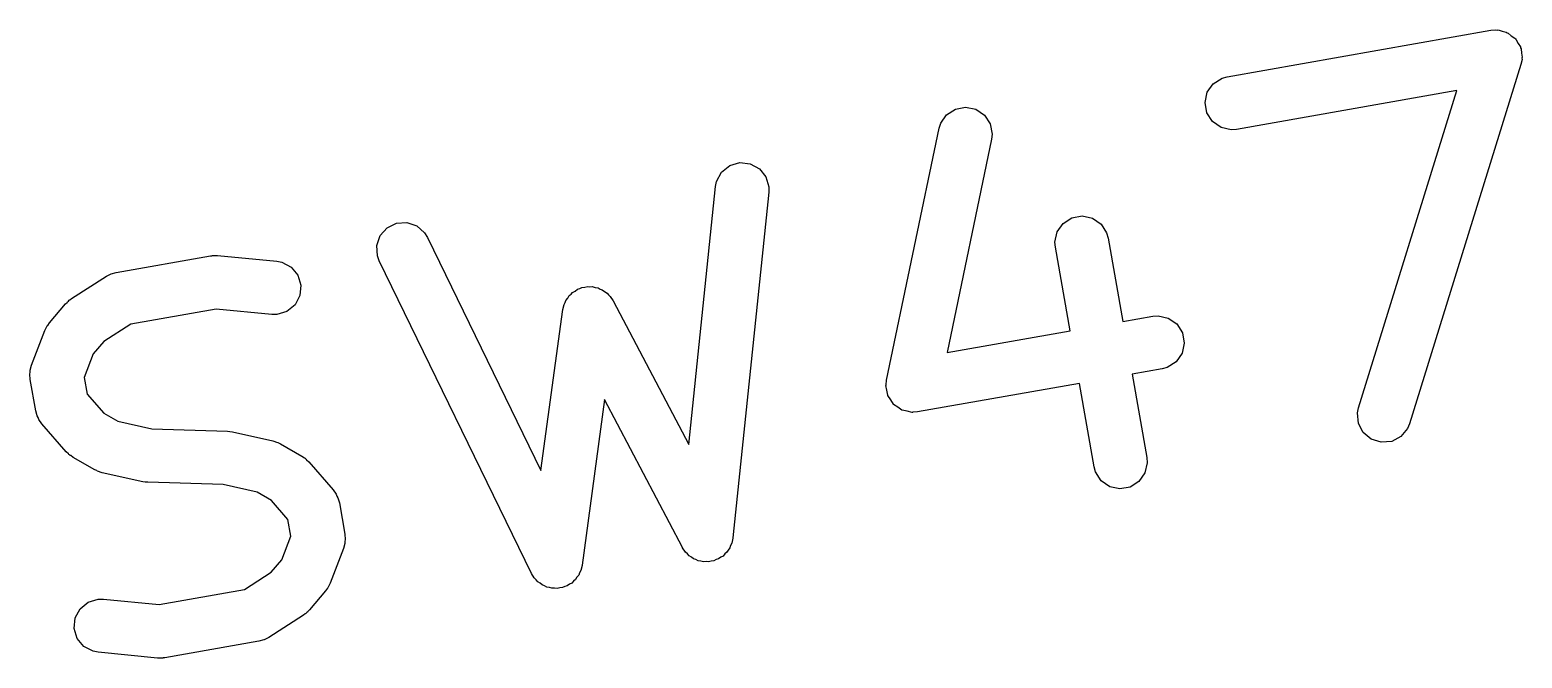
# Model space of a CAD drawing. Extents: x 2.5 to 13.9, y -9.4 to -3.9.
# Drawn here: x 11.0318 to 11.2548, y -5.2866 to -5.1927 of the extents above; entities that cross this region are included whole.
import ezdxf

# ---------------------------------------------------------------- set-up
doc = ezdxf.new("R2010")
doc.units = 0
doc.header["$MEASUREMENT"] = 0
doc.layers.add('BLACK', color=7, linetype='CONTINUOUS')

msp = doc.modelspace()

# ---------------------------------------------------------------- linework, layer by layer
at = {"layer": 'BLACK', "linetype": 'CONTINUOUS'}
for p, q in [((11.21074, -5.19969), (11.25014, -5.19274)), ((11.25014, -5.19274), (11.25092, -5.19268)), ((11.25092, -5.19268), (11.25108, -5.19272)), ((11.25108, -5.19272), (11.25125, -5.1927)), ((11.25125, -5.1927), (11.25184, -5.19289)), ((11.25184, -5.19289), (11.25244, -5.19302)), ((11.25244, -5.19302), (11.25258, -5.19311)), ((11.25258, -5.19311), (11.25274, -5.19316)), ((11.25274, -5.19316), (11.25321, -5.19356)), ((11.25321, -5.19356), (11.25372, -5.19391)), ((11.25372, -5.19391), (11.25381, -5.19405)), ((11.25381, -5.19405), (11.25394, -5.19416)), ((11.25394, -5.19416), (11.25423, -5.19471)), ((11.25423, -5.19471), (11.25456, -5.19523)), ((11.25456, -5.19523), (11.25459, -5.19539)), ((11.25459, -5.19539), (11.25466, -5.19554)), ((11.25466, -5.19554), (11.25472, -5.19616)), ((11.25465, -5.19786), (11.23801, -5.25157)), ((11.25481, -5.1971), (11.25465, -5.19786)), ((11.25472, -5.19616), (11.25483, -5.19677)), ((11.25483, -5.19677), (11.25479, -5.19693)), ((11.25479, -5.19693), (11.25481, -5.1971)), ((11.20867, -5.20074), (11.20999, -5.1999)), ((11.20999, -5.1999), (11.21074, -5.19969)), ((11.20744, -5.20354), (11.20778, -5.20202)), ((11.20778, -5.20202), (11.20867, -5.20074)), ((11.24507, -5.20176), (11.21213, -5.20757)), ((11.23037, -5.2492), (11.24507, -5.20176)), ((11.16883, -5.20537), (11.17014, -5.20452)), ((11.17014, -5.20452), (11.17167, -5.20423)), ((11.17167, -5.20423), (11.1732, -5.20455)), ((11.1732, -5.20455), (11.17449, -5.20543)), ((11.20771, -5.20508), (11.20744, -5.20354)), ((11.16772, -5.20741), (11.16795, -5.20666)), ((11.16795, -5.20666), (11.16883, -5.20537)), ((11.17449, -5.20543), (11.17534, -5.20673)), ((11.17534, -5.20673), (11.17563, -5.20827)), ((11.20855, -5.20639), (11.20771, -5.20508)), ((11.20983, -5.20729), (11.20855, -5.20639)), ((11.15985, -5.24506), (11.16772, -5.20741)), ((11.17555, -5.20905), (11.16889, -5.24091)), ((11.17563, -5.20827), (11.17555, -5.20905)), ((11.21135, -5.20763), (11.20983, -5.20729)), ((11.21213, -5.20757), (11.21135, -5.20763)), ((11.1352, -5.21397), (11.13641, -5.21299)), ((11.13641, -5.21299), (11.13791, -5.21254)), ((11.13791, -5.21254), (11.13946, -5.2127)), ((11.13946, -5.2127), (11.14084, -5.21345)), ((11.14084, -5.21345), (11.14182, -5.21466)), ((11.1343, -5.21611), (11.13446, -5.21534)), ((11.13446, -5.21534), (11.1352, -5.21397)), ((11.14182, -5.21466), (11.14226, -5.21616)), ((11.13028, -5.25469), (11.1343, -5.21611)), ((11.14226, -5.21694), (11.13687, -5.26866)), ((11.14226, -5.21616), (11.14226, -5.21694)), ((11.08418, -5.22344), (11.08521, -5.22227)), ((11.08521, -5.22227), (11.08662, -5.22159)), ((11.08662, -5.22159), (11.08818, -5.22149)), ((11.08818, -5.22149), (11.08965, -5.222)), ((11.08965, -5.222), (11.09082, -5.22304)), ((11.18535, -5.22289), (11.18624, -5.22162)), ((11.18624, -5.22162), (11.18756, -5.22078)), ((11.18756, -5.22078), (11.1891, -5.22051)), ((11.1891, -5.22051), (11.19062, -5.22084)), ((11.19062, -5.22084), (11.1919, -5.22174)), ((11.1919, -5.22174), (11.19274, -5.22306)), ((11.08367, -5.22491), (11.08418, -5.22344)), ((11.08376, -5.22647), (11.08367, -5.22491)), ((11.09082, -5.22304), (11.09123, -5.22371)), ((11.09123, -5.22371), (11.1082, -5.25859)), ((11.18501, -5.22442), (11.18535, -5.22289)), ((11.18507, -5.2252), (11.18501, -5.22442)), ((11.19274, -5.22306), (11.19295, -5.22381)), ((11.19295, -5.22381), (11.19515, -5.23628)), ((11.04473, -5.22896), (11.0588, -5.22648)), ((11.0588, -5.22648), (11.05902, -5.22646)), ((11.05902, -5.22646), (11.0591, -5.22644)), ((11.0591, -5.22644), (11.05934, -5.22644)), ((11.05934, -5.22644), (11.05958, -5.22642)), ((11.05958, -5.22642), (11.05966, -5.22644)), ((11.05966, -5.22644), (11.05988, -5.22644)), ((11.05988, -5.22644), (11.06874, -5.22729)), ((11.08404, -5.22721), (11.08376, -5.22647)), ((11.18727, -5.23767), (11.18507, -5.2252)), ((11.04327, -5.22953), (11.04397, -5.22917)), ((11.04397, -5.22917), (11.04397, -5.22917)), ((11.04397, -5.22917), (11.04398, -5.22917)), ((11.04398, -5.22917), (11.04473, -5.22896)), ((11.06874, -5.22729), (11.0695, -5.22744)), ((11.0695, -5.22744), (11.07088, -5.22818)), ((11.07088, -5.22818), (11.07187, -5.22938)), ((11.07187, -5.22938), (11.07233, -5.23087)), ((11.10679, -5.27397), (11.08404, -5.22721)), ((11.03806, -5.23287), (11.04327, -5.22953)), ((11.07233, -5.23087), (11.07218, -5.23243)), ((11.11332, -5.23174), (11.11368, -5.23146)), ((11.11368, -5.23146), (11.11401, -5.23138)), ((11.11401, -5.23138), (11.1143, -5.23122)), ((11.1143, -5.23122), (11.11475, -5.23118)), ((11.11475, -5.23118), (11.11519, -5.23107)), ((11.11519, -5.23107), (11.11552, -5.23111)), ((11.11552, -5.23111), (11.11586, -5.23108)), ((11.11586, -5.23108), (11.11629, -5.23122)), ((11.11629, -5.23122), (11.11674, -5.23128)), ((11.11674, -5.23128), (11.11703, -5.23145)), ((11.11703, -5.23145), (11.11735, -5.23154)), ((11.11735, -5.23154), (11.1177, -5.23183)), ((11.03476, -5.23649), (11.03716, -5.23365)), ((11.03716, -5.23365), (11.03738, -5.23343)), ((11.03738, -5.23343), (11.03744, -5.23335)), ((11.03744, -5.23335), (11.03759, -5.23324)), ((11.03759, -5.23324), (11.03772, -5.23311)), ((11.03772, -5.23311), (11.03781, -5.23306)), ((11.03781, -5.23306), (11.03806, -5.23287)), ((11.07145, -5.23381), (11.07024, -5.2348)), ((11.07218, -5.23243), (11.07145, -5.23381)), ((11.11147, -5.23452), (11.11166, -5.23376)), ((11.11166, -5.23376), (11.11182, -5.23347)), ((11.11182, -5.23347), (11.11192, -5.23315)), ((11.11192, -5.23315), (11.11221, -5.2328)), ((11.11221, -5.2328), (11.11244, -5.23241)), ((11.11244, -5.23241), (11.11271, -5.23221)), ((11.11271, -5.23221), (11.11292, -5.23195)), ((11.11292, -5.23195), (11.11332, -5.23174)), ((11.1177, -5.23183), (11.11809, -5.23206)), ((11.11809, -5.23206), (11.11829, -5.23233)), ((11.11829, -5.23233), (11.11855, -5.23254)), ((11.11855, -5.23254), (11.11898, -5.2332)), ((11.11898, -5.2332), (11.13028, -5.25469)), ((11.05965, -5.23445), (11.04691, -5.2367)), ((11.06797, -5.23526), (11.05965, -5.23445)), ((11.06875, -5.23525), (11.06797, -5.23526)), ((11.07024, -5.2348), (11.06875, -5.23525)), ((11.1082, -5.25859), (11.11147, -5.23452)), ((11.19515, -5.23628), (11.19965, -5.23549)), ((11.19965, -5.23549), (11.20043, -5.23543)), ((11.20043, -5.23543), (11.20195, -5.23577)), ((11.20195, -5.23577), (11.20323, -5.23666)), ((11.03209, -5.24283), (11.03408, -5.23765)), ((11.03408, -5.23765), (11.03428, -5.23724)), ((11.03428, -5.23724), (11.03431, -5.23714)), ((11.03431, -5.23714), (11.03438, -5.23705)), ((11.03438, -5.23705), (11.03443, -5.23694)), ((11.03443, -5.23694), (11.0345, -5.23687)), ((11.0345, -5.23687), (11.03476, -5.23649)), ((11.04691, -5.2367), (11.04288, -5.23928)), ((11.16889, -5.24091), (11.18727, -5.23767)), ((11.20323, -5.23666), (11.20407, -5.23798)), ((11.20407, -5.23798), (11.20434, -5.23952)), ((11.04288, -5.23928), (11.04131, -5.24114)), ((11.20434, -5.23952), (11.204, -5.24104)), ((11.04131, -5.24114), (11.03996, -5.24466)), ((11.20311, -5.24232), (11.20179, -5.24316)), ((11.204, -5.24104), (11.20311, -5.24232)), ((11.03183, -5.24417), (11.03189, -5.24388)), ((11.03189, -5.24496), (11.03183, -5.24417)), ((11.03188, -5.24359), (11.03209, -5.24283)), ((11.03189, -5.24388), (11.03188, -5.24359)), ((11.03271, -5.24965), (11.03189, -5.24496)), ((11.03996, -5.24466), (11.0404, -5.24717)), ((11.20104, -5.24337), (11.19654, -5.24416)), ((11.19654, -5.24416), (11.19874, -5.25664)), ((11.20179, -5.24316), (11.20104, -5.24337)), ((11.0404, -5.24717), (11.04287, -5.25001)), ((11.15976, -5.24584), (11.15977, -5.24581)), ((11.15991, -5.24658), (11.15976, -5.24584)), ((11.15977, -5.24575), (11.15985, -5.24506)), ((11.15977, -5.24579), (11.15977, -5.24575)), ((11.15977, -5.24581), (11.15977, -5.24579)), ((11.16004, -5.24733), (11.15991, -5.24658)), ((11.18866, -5.24555), (11.16446, -5.24982)), ((11.19086, -5.25803), (11.18866, -5.24555)), ((11.11772, -5.24798), (11.11435, -5.27275)), ((11.12935, -5.27011), (11.11772, -5.24798)), ((11.16005, -5.24735), (11.16004, -5.24733)), ((11.16005, -5.24737), (11.16005, -5.24735)), ((11.16047, -5.24801), (11.16005, -5.24737)), ((11.16088, -5.24865), (11.16047, -5.24801)), ((11.1609, -5.24866), (11.16088, -5.24865)), ((11.16091, -5.24868), (11.1609, -5.24866)), ((11.16153, -5.24911), (11.16091, -5.24868)), ((11.16215, -5.24954), (11.16153, -5.24911)), ((11.23021, -5.24997), (11.23037, -5.2492)), ((11.03292, -5.2504), (11.03271, -5.24965)), ((11.03308, -5.25065), (11.03292, -5.2504)), ((11.03318, -5.25093), (11.03308, -5.25065)), ((11.03363, -5.25157), (11.03318, -5.25093)), ((11.03727, -5.25577), (11.03363, -5.25157)), ((11.04287, -5.25001), (11.04498, -5.25122)), ((11.04498, -5.25122), (11.05006, -5.25236)), ((11.16218, -5.24955), (11.16215, -5.24954)), ((11.1622, -5.24956), (11.16218, -5.24955)), ((11.16294, -5.24972), (11.1622, -5.24956)), ((11.16368, -5.24988), (11.16294, -5.24972)), ((11.16371, -5.24988), (11.16368, -5.24988)), ((11.16373, -5.24988), (11.16371, -5.24988)), ((11.16377, -5.24987), (11.16373, -5.24988)), ((11.16446, -5.24982), (11.16377, -5.24987)), ((11.23035, -5.25152), (11.23021, -5.24997)), ((11.23108, -5.2529), (11.23035, -5.25152)), ((11.23801, -5.25157), (11.2377, -5.25229)), ((11.05006, -5.25236), (11.06135, -5.25271)), ((11.06135, -5.25271), (11.06173, -5.25276)), ((11.06173, -5.25276), (11.0621, -5.2528)), ((11.0621, -5.2528), (11.06814, -5.25416)), ((11.23228, -5.2539), (11.23108, -5.2529)), ((11.23377, -5.25436), (11.23228, -5.2539)), ((11.23671, -5.25349), (11.23533, -5.25422)), ((11.2377, -5.25229), (11.23671, -5.25349)), ((11.0376, -5.25608), (11.03727, -5.25577)), ((11.03767, -5.25616), (11.0376, -5.25608)), ((11.06814, -5.25416), (11.06844, -5.25425)), ((11.06844, -5.25425), (11.06854, -5.25427)), ((11.06854, -5.25427), (11.06871, -5.25434)), ((11.06871, -5.25434), (11.06889, -5.2544)), ((11.06889, -5.2544), (11.06897, -5.25446)), ((11.06897, -5.25446), (11.06926, -5.25459)), ((11.06926, -5.25459), (11.07249, -5.25644)), ((11.23533, -5.25422), (11.23377, -5.25436)), ((11.03776, -5.25623), (11.03767, -5.25616)), ((11.03784, -5.25631), (11.03776, -5.25623)), ((11.03793, -5.25635), (11.03784, -5.25631)), ((11.03831, -5.25662), (11.03793, -5.25635)), ((11.04153, -5.25846), (11.03831, -5.25662)), ((11.07249, -5.25644), (11.07286, -5.2567)), ((11.07286, -5.2567), (11.07295, -5.25675)), ((11.07295, -5.25675), (11.07303, -5.25682)), ((11.07303, -5.25682), (11.07313, -5.25689)), ((11.07313, -5.25689), (11.07319, -5.25697)), ((11.07319, -5.25697), (11.07352, -5.25729)), ((11.07352, -5.25729), (11.07716, -5.26148)), ((11.19107, -5.25878), (11.19086, -5.25803)), ((11.1988, -5.25742), (11.19846, -5.25894)), ((11.19874, -5.25664), (11.1988, -5.25742)), ((11.04182, -5.25859), (11.04153, -5.25846)), ((11.0419, -5.25865), (11.04182, -5.25859)), ((11.04208, -5.25871), (11.0419, -5.25865)), ((11.04225, -5.25879), (11.04208, -5.25871)), ((11.04235, -5.2588), (11.04225, -5.25879)), ((11.04265, -5.2589), (11.04235, -5.2588)), ((11.04869, -5.26025), (11.04265, -5.2589)), ((11.04906, -5.2603), (11.04869, -5.26025)), ((11.04944, -5.26034), (11.04906, -5.2603)), ((11.06073, -5.26069), (11.04944, -5.26034)), ((11.19191, -5.2601), (11.19107, -5.25878)), ((11.19319, -5.26099), (11.19191, -5.2601)), ((11.19756, -5.26022), (11.19625, -5.26106)), ((11.19846, -5.25894), (11.19756, -5.26022)), ((11.06581, -5.26183), (11.06073, -5.26069)), ((11.06792, -5.26304), (11.06581, -5.26183)), ((11.07716, -5.26148), (11.07761, -5.26212)), ((11.07761, -5.26212), (11.07771, -5.2624)), ((11.07771, -5.2624), (11.07787, -5.26265)), ((11.07787, -5.26265), (11.07808, -5.26341)), ((11.19471, -5.26133), (11.19319, -5.26099)), ((11.19625, -5.26106), (11.19471, -5.26133)), ((11.07039, -5.26589), (11.06792, -5.26304)), ((11.07808, -5.26341), (11.0789, -5.2681)), ((11.07083, -5.26839), (11.07039, -5.26589)), ((11.06949, -5.27191), (11.07083, -5.26839)), ((11.07891, -5.26947), (11.0787, -5.27022)), ((11.0789, -5.2681), (11.07896, -5.26888)), ((11.07896, -5.26888), (11.0789, -5.26917)), ((11.0789, -5.26917), (11.07891, -5.26947)), ((11.13672, -5.26943), (11.13653, -5.26978)), ((11.13687, -5.26867), (11.13672, -5.26943)), ((11.13687, -5.26866), (11.13687, -5.26866)), ((11.13687, -5.26866), (11.13687, -5.26867)), ((11.13687, -5.26867), (11.13687, -5.26867)), ((11.0787, -5.27022), (11.07671, -5.27541)), ((11.12936, -5.27011), (11.12935, -5.27011)), ((11.12936, -5.27012), (11.12936, -5.27011)), ((11.12936, -5.27011), (11.12936, -5.27011)), ((11.12979, -5.27076), (11.12936, -5.27012)), ((11.13009, -5.27102), (11.12979, -5.27076)), ((11.13034, -5.27132), (11.13009, -5.27102)), ((11.13068, -5.27151), (11.13034, -5.27132)), ((11.13099, -5.27176), (11.13068, -5.27151)), ((11.13136, -5.27188), (11.13099, -5.27176)), ((11.13506, -5.27154), (11.13476, -5.27178)), ((11.13541, -5.27136), (11.13506, -5.27154)), ((11.13566, -5.27105), (11.13541, -5.27136)), ((11.13597, -5.2708), (11.13566, -5.27105)), ((11.13616, -5.27046), (11.13597, -5.2708)), ((11.13641, -5.27016), (11.13616, -5.27046)), ((11.13653, -5.26978), (11.13641, -5.27016)), ((11.06388, -5.27635), (11.06791, -5.27377)), ((11.06791, -5.27377), (11.06949, -5.27191)), ((11.1072, -5.27463), (11.10679, -5.27397)), ((11.10679, -5.27397), (11.10679, -5.27397)), ((11.10679, -5.27397), (11.10679, -5.27397)), ((11.10679, -5.27397), (11.10679, -5.27397)), ((11.11397, -5.27386), (11.11384, -5.27423)), ((11.11417, -5.27352), (11.11397, -5.27386)), ((11.11435, -5.27276), (11.11417, -5.27352)), ((11.11435, -5.27275), (11.11435, -5.27276)), ((11.11435, -5.27276), (11.11435, -5.27276)), ((11.11435, -5.27276), (11.11435, -5.27276)), ((11.13171, -5.27207), (11.13136, -5.27188)), ((11.1321, -5.27211), (11.13171, -5.27207)), ((11.13248, -5.27222), (11.1321, -5.27211)), ((11.13287, -5.27219), (11.13248, -5.27222)), ((11.13326, -5.27223), (11.13287, -5.27219)), ((11.13364, -5.27212), (11.13326, -5.27223)), ((11.13403, -5.27208), (11.13364, -5.27212)), ((11.13438, -5.2719), (11.13403, -5.27208)), ((11.13476, -5.27178), (11.13438, -5.2719)), ((11.07629, -5.27618), (11.07603, -5.27656)), ((11.07636, -5.27611), (11.07629, -5.27618)), ((11.07641, -5.27601), (11.07636, -5.27611)), ((11.07648, -5.27591), (11.07641, -5.27601)), ((11.07651, -5.27581), (11.07648, -5.27591)), ((11.07671, -5.27541), (11.07651, -5.27581)), ((11.10749, -5.2749), (11.1072, -5.27463)), ((11.10773, -5.27521), (11.10749, -5.2749)), ((11.10807, -5.27541), (11.10773, -5.27521)), ((11.10837, -5.27567), (11.10807, -5.27541)), ((11.10874, -5.2758), (11.10837, -5.27567)), ((11.10908, -5.276), (11.10874, -5.2758)), ((11.10947, -5.27605), (11.10908, -5.276)), ((11.10984, -5.27618), (11.10947, -5.27605)), ((11.11024, -5.27616), (11.10984, -5.27618)), ((11.11063, -5.27621), (11.11024, -5.27616)), ((11.11101, -5.27611), (11.11063, -5.27621)), ((11.1114, -5.27609), (11.11101, -5.27611)), ((11.11176, -5.27591), (11.1114, -5.27609)), ((11.11214, -5.27581), (11.11176, -5.27591)), ((11.11245, -5.27557), (11.11214, -5.27581)), ((11.1128, -5.2754), (11.11245, -5.27557)), ((11.11307, -5.27511), (11.1128, -5.2754)), ((11.11338, -5.27487), (11.11307, -5.27511)), ((11.11358, -5.27453), (11.11338, -5.27487)), ((11.11384, -5.27423), (11.11358, -5.27453)), ((11.03934, -5.27925), (11.04055, -5.27825)), ((11.04055, -5.27825), (11.04204, -5.2778)), ((11.04204, -5.2778), (11.04283, -5.2778)), ((11.04283, -5.2778), (11.05114, -5.2786)), ((11.05114, -5.2786), (11.06388, -5.27635)), ((11.07603, -5.27656), (11.07363, -5.2794)), ((11.03846, -5.28218), (11.03861, -5.28062)), ((11.03861, -5.28062), (11.03934, -5.27925)), ((11.07273, -5.28019), (11.06752, -5.28352)), ((11.07298, -5.27999), (11.07273, -5.28019)), ((11.07307, -5.27995), (11.07298, -5.27999)), ((11.0732, -5.27982), (11.07307, -5.27995)), ((11.07335, -5.2797), (11.0732, -5.27982)), ((11.07341, -5.27962), (11.07335, -5.2797)), ((11.07363, -5.2794), (11.07341, -5.27962)), ((11.03892, -5.28367), (11.03846, -5.28218)), ((11.03991, -5.28487), (11.03892, -5.28367)), ((11.04129, -5.28561), (11.03991, -5.28487)), ((11.06606, -5.28409), (11.05199, -5.28657)), ((11.06681, -5.28388), (11.06606, -5.28409)), ((11.06682, -5.28388), (11.06681, -5.28388)), ((11.06752, -5.28352), (11.06682, -5.28388)), ((11.06682, -5.28388), (11.06682, -5.28388)), ((11.04206, -5.28576), (11.04129, -5.28561)), ((11.05091, -5.28662), (11.04206, -5.28576)), ((11.05113, -5.28662), (11.05091, -5.28662)), ((11.05121, -5.28663), (11.05113, -5.28662)), ((11.05145, -5.28662), (11.05121, -5.28663)), ((11.05169, -5.28661), (11.05145, -5.28662)), ((11.05177, -5.28659), (11.05169, -5.28661)), ((11.05199, -5.28657), (11.05177, -5.28659))]:
    msp.add_line(p, q, dxfattribs=at)

doc.saveas('drawing.dxf')
